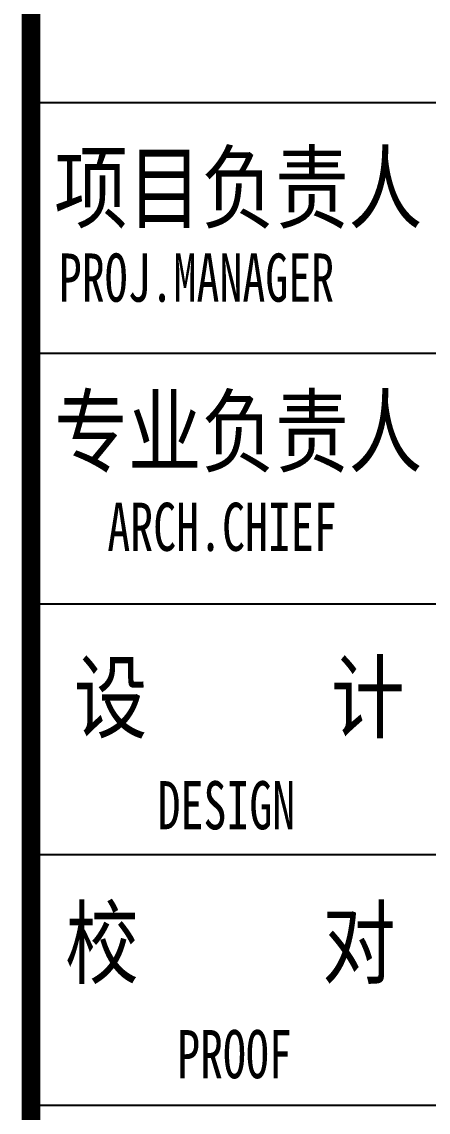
# Model space of a CAD drawing. Extents: x -266287 to 275962, y -324567 to 363765.
# Drawn here: x -82279 to -78063, y -45471 to -34162 of the extents above; entities that cross this region are included whole.
import ezdxf
from ezdxf.enums import TextEntityAlignment as Align

# ---------------------------------------------------------------- set-up
doc = ezdxf.new("R2010")
doc.units = 0
doc.header["$LTSCALE"] = 1000
doc.layers.get('0').update_dxf_attribs({"linetype": 'CONTINUOUS'})
doc.layers.add('0-TK', color=4, linetype='CONTINUOUS')
doc.layers.add('PUB_TITLE', color=4, linetype='CONTINUOUS')
doc.styles.add('-黑体', font='simhei.ttf', dxfattribs={"width": 0.8})

msp = doc.modelspace()

# ---------------------------------------------------------------- linework, layer by layer
at = {"layer": '0-TK', "const_width": 191.9817}
msp.add_lwpolyline([(-82183.49798, -60566.69496), (-82183.49798, 19433.30504)], dxfattribs=at)
at = {"layer": 'PUB_TITLE'}
for p, q in [((-82183.49798, -34998.43049), (-73764.58828, -34998.43049)), ((-82183.49798, -34998.43049), (-73764.58828, -34998.43049)), ((-82183.49798, -34998.43049), (-73764.58828, -34998.43049)), ((-82183.49798, -37598.43049), (-73764.58828, -37598.43049)), ((-82183.49798, -40198.43049), (-73764.58828, -40198.43049)), ((-82183.49798, -42798.43049), (-73764.58828, -42798.43049)), ((-82183.49798, -45398.43049), (-73764.58828, -45398.43049))]:
    msp.add_line(p, q, dxfattribs=at)

# ---------------------------------------------------------------- texts
at = {"style": '-黑体'}
for s, height, width, p in [('项目负责人', 700, 0.8, (-81943.52085, -35881.10225)), ('PROJ.MANAGER', 500, 0.7, (-81895.52542, -36814.79555)), ('专业负责人', 700, 0.8, (-81943.52085, -38409.99067)), ('ARCH.CHIEF', 500, 0.7, (-81392.34357, -39399.54376)), ('设     计', 700, 0.8, (-81740.39434, -41167.34042)), ('DESIGN', 500, 0.7, (-80870.52504, -42287.23369)), ('校     对', 700, 0.8, (-81830.66959, -43714.78495)), ('PROOF', 500, 0.7, (-80668.1462, -44869.19196))]:
    msp.add_text(s, height=height, dxfattribs=dict(at, width=width)).set_placement(p, align=Align.MIDDLE_LEFT)

doc.saveas('drawing.dxf')
